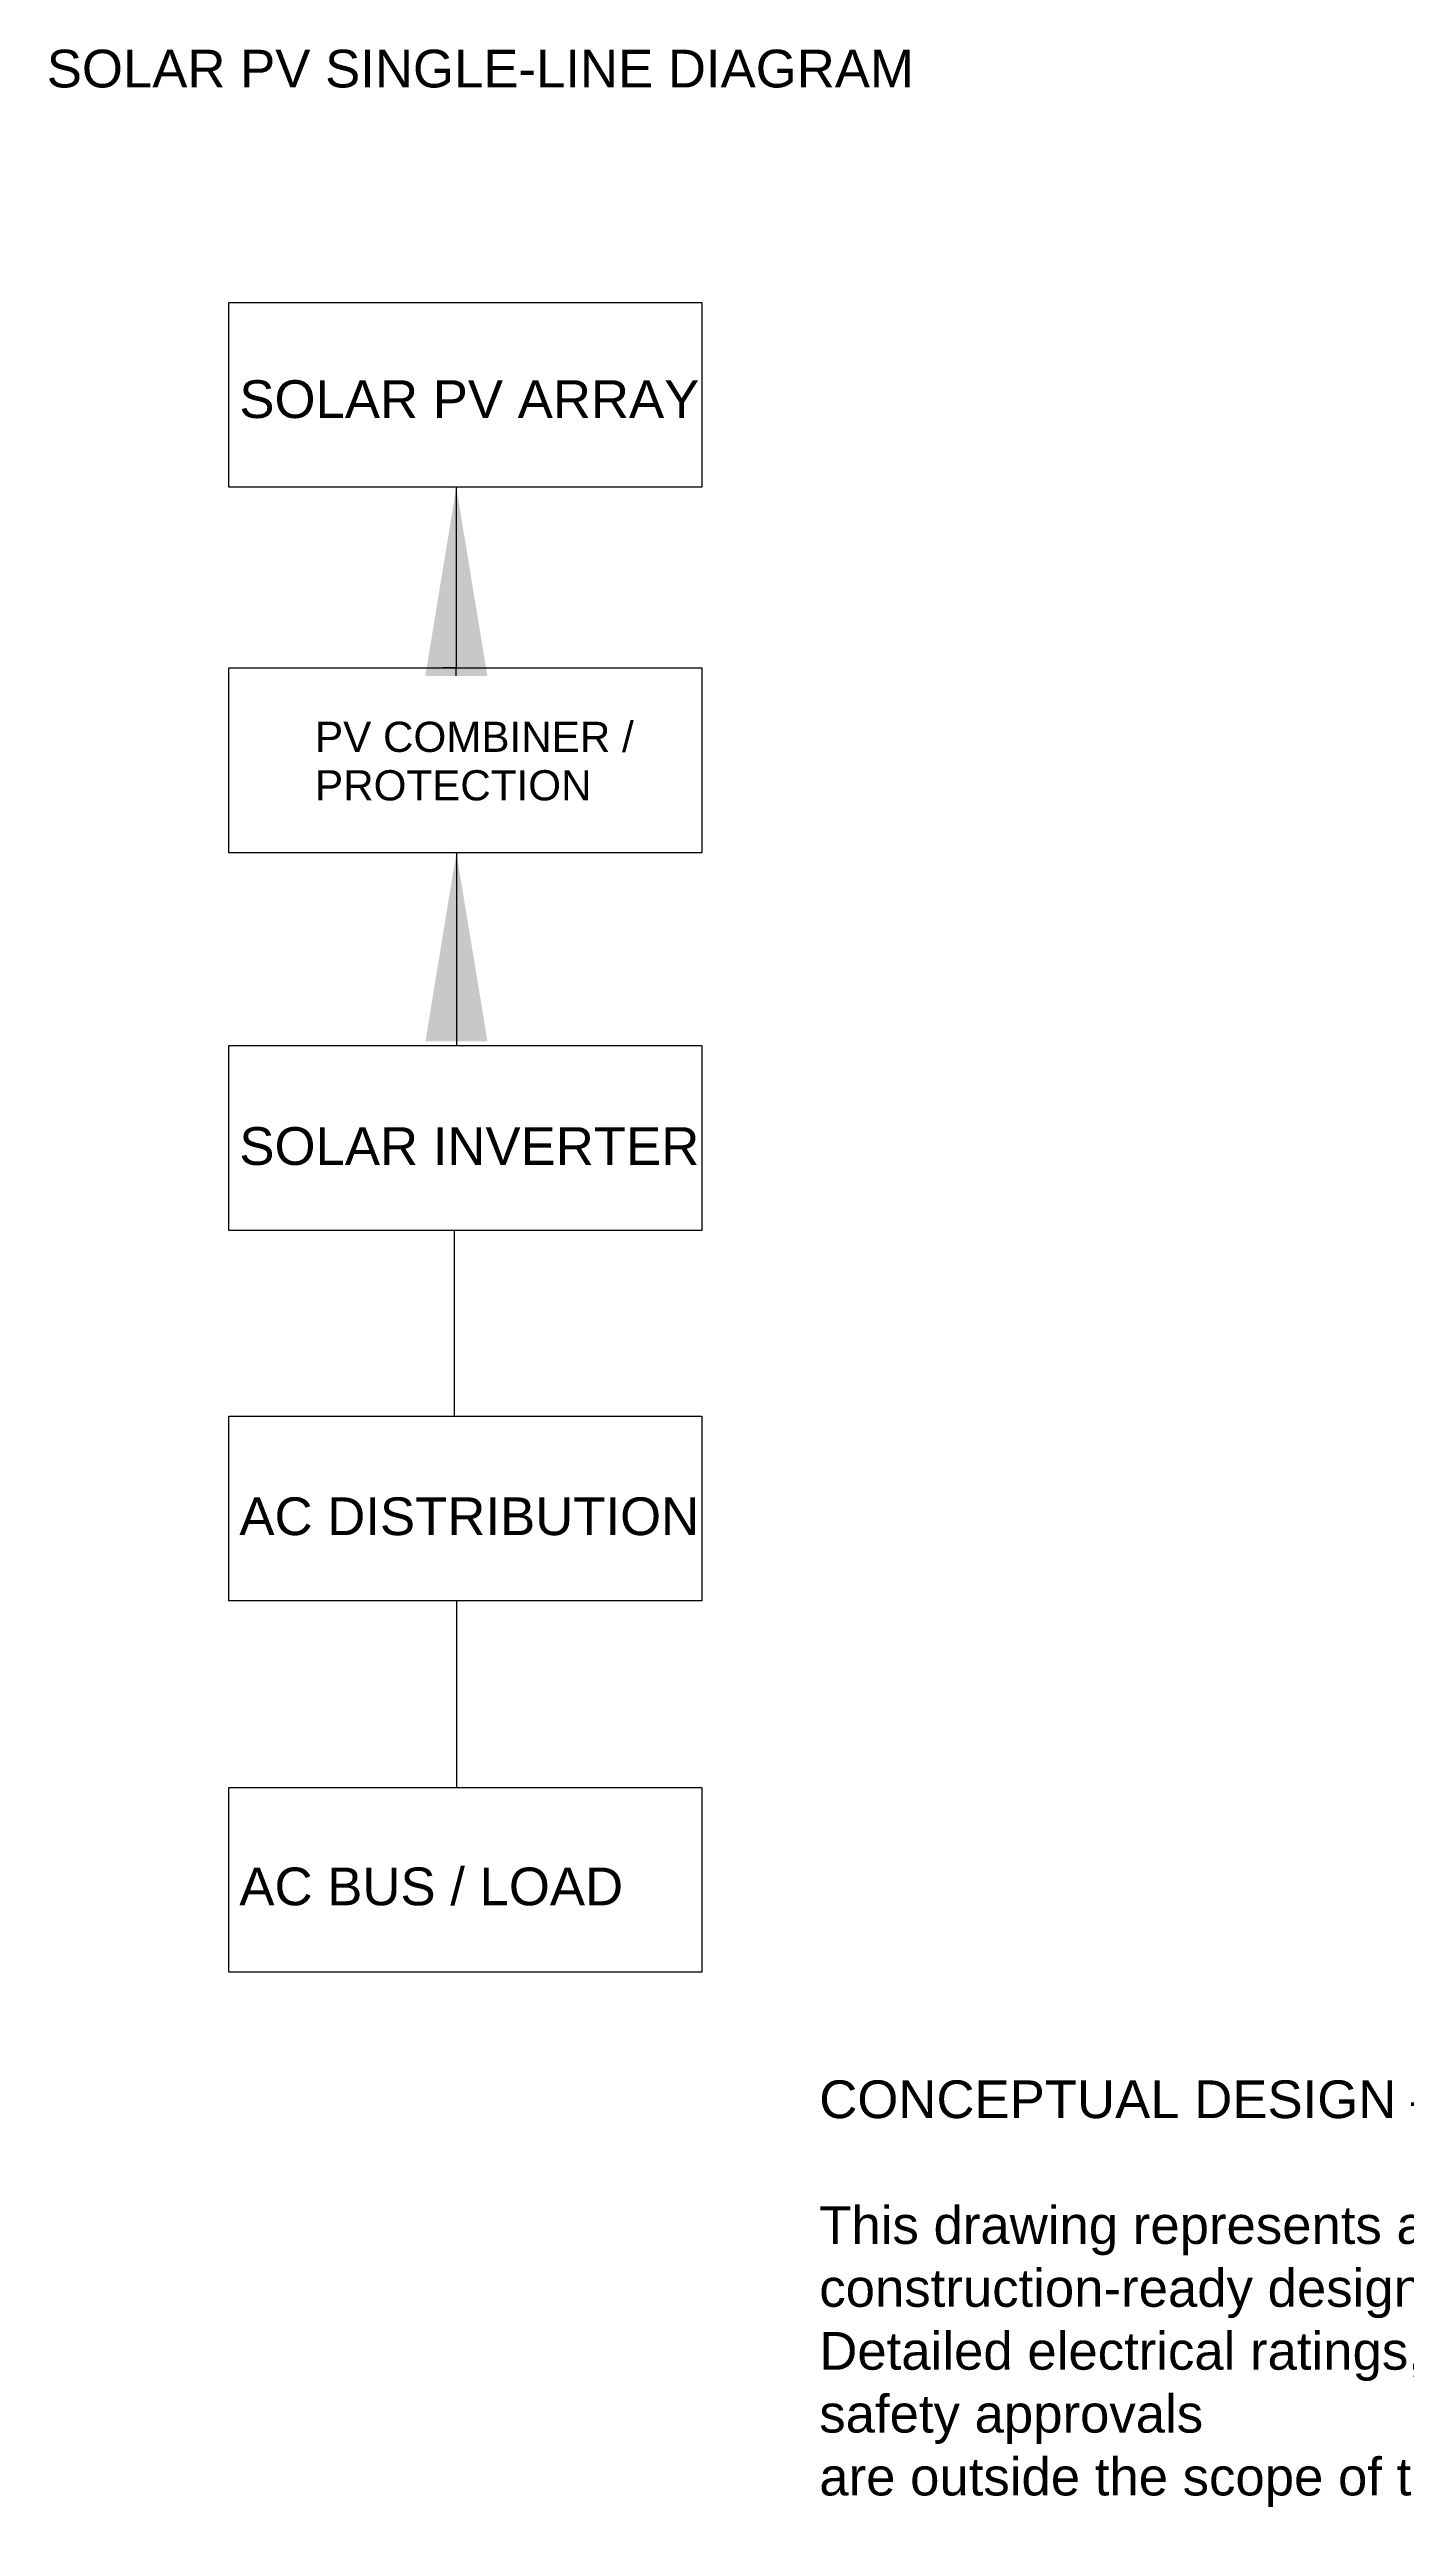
# Model space of a CAD drawing. Header units: millimetres. Extents: x 7.1 to 79.1, y -37.6 to 27.6.
# Drawn here: x 7.1 to 43.1, y -37.6 to 27.6 of the extents above; entities that cross this region are included whole.
import ezdxf
from ezdxf import colors
from ezdxf.entities.mleader import LeaderData, LeaderLine
from ezdxf.math import Vec2, Vec3

# ---------------------------------------------------------------- set-up
doc = ezdxf.new("R2010")
doc.units = ezdxf.units.MM
doc.header["$MEASUREMENT"] = 0
doc.styles.get("Standard").update_dxf_attribs({"font": 'arial.ttf'})

msp = doc.modelspace()

# ---------------------------------------------------------------- linework, layer by layer
for p, q in [((17.926, 15.938), (17.926, 11.151)), ((17.93, 6.252), (17.93, 1.139)), ((17.865, -3.76), (17.865, -8.68)), ((17.929, -13.579), (17.929, -18.527))]:
    msp.add_line(p, q)
for points in [[(11.898, 20.837), (24.433, 20.837), (24.433, 15.938), (11.898, 15.938)], [(11.898, 11.151), (24.433, 11.151), (24.433, 6.252), (11.898, 6.252)], [(11.898, 1.139), (24.433, 1.139), (24.433, -3.76), (11.898, -3.76)], [(11.898, -8.68), (24.433, -8.68), (24.433, -13.579), (11.898, -13.579)], [(11.898, -18.527), (24.433, -18.527), (24.433, -23.426), (11.898, -23.426)]]:
    msp.add_lwpolyline(points, close=True)

# ---------------------------------------------------------------- texts
for s, height, p in [('SOLAR PV SINGLE-LINE DIAGRAM', 1, (7.074, 26.537)), ('SOLAR PV ARRAY', 1, (12.177, 17.775)), ('PV COMBINER / ', 0.8, (14.182, 8.924)), ('PROTECTION', 0.8, (14.182, 7.639)), ('SOLAR INVERTER', 1, (12.177, -2.024)), ('AC DISTRIBUTION', 1, (12.177, -11.837)), ('AC BUS / LOAD', 1, (12.177, -21.649))]:
    msp.add_text(s, height=height).set_placement(p)
at = {"insert": (27.543, -26.291), "char_height": 1, "attachment_point": 1}
msp.add_mtext_dynamic_manual_height_columns('CONCEPTUAL DESIGN – FOR PORTFOLIO / LEARNING PURPOSES\\P\\PThis drawing represents a conceptual engineering project and is not a construction-ready design.\\PDetailed electrical ratings, cable sizes, protection settings, thermal calculations, and safety approvals\\Pare outside the scope of this conceptual drawing.', width=53.09781, gutter_width=5, heights=[0], dxfattribs=at)

# ---------------------------------------------------------------- leaders
ml = msp.add_multileader_mtext('Standard')
ml.set_content('', color=256)
ml.set_leader_properties()
ml.build(insert=Vec2(0, 0))
ml.multileader.update_dxf_attribs({"dogleg_length": 0.36, "arrow_head_size": 5})
ctx = ml.context
ctx.base_point, ctx.char_height, ctx.arrow_head_size, ctx.landing_gap_size, ctx.plane_origin = Vec3(17.386, 11.151), 0.18, 5, 0.09, Vec3(17.926, 15.938)
ctx.text_align_type = 2
notes = []
notes.append((ctx, [(0, (1, 1, 0), (17.926, 11.151), (-1, 0), 0.36, [(0, [(17.926, 15.938)], 0, [])])]))
ctx.mtext.insert, ctx.mtext.alignment, ctx.mtext.flow_direction = Vec3(17.476, 11.241), 3, 5
ml = msp.add_multileader_mtext('Standard')
ml.set_content('', color=256)
ml.set_leader_properties()
ml.build(insert=Vec2(0, 0))
ml.multileader.update_dxf_attribs({"dogleg_length": 0.36, "arrow_head_size": 5})
ctx = ml.context
ctx.base_point, ctx.char_height, ctx.arrow_head_size, ctx.landing_gap_size, ctx.plane_origin = Vec3(18.286, 11.151), 0.18, 5, 0.09, Vec3(17.926, 15.938)
notes.append((ctx, [(0, (1, 1, 0), (17.926, 11.151), (1, 0), 0.36, [(0, [(17.926, 15.938)], 0, [])])]))
ctx.mtext.insert, ctx.mtext.flow_direction = Vec3(18.376, 11.241), 5
ml = msp.add_multileader_mtext('Standard')
ml.set_content('', color=256)
ml.set_leader_properties()
ml.build(insert=Vec2(0, 0))
ml.multileader.update_dxf_attribs({"dogleg_length": 0.36, "arrow_head_size": 5})
ctx = ml.context
ctx.base_point, ctx.char_height, ctx.arrow_head_size, ctx.landing_gap_size, ctx.plane_origin = Vec3(18.286, 11.151), 0.18, 5, 0.09, Vec3(17.926, 15.938)
notes.append((ctx, [(0, (1, 1, 0), (17.926, 11.151), (1, 0), 0.36, [(0, [(17.926, 15.938)], 0, [])])]))
ctx.mtext.insert, ctx.mtext.flow_direction = Vec3(18.376, 11.241), 5
ml = msp.add_multileader_mtext('Standard')
ml.set_content('')
ml.set_leader_properties()
ml.build(insert=Vec2(0, 0))
ml.multileader.update_dxf_attribs({"dogleg_length": 0.36, "arrow_head_size": 5})
ctx = ml.context
ctx.base_point, ctx.char_height, ctx.arrow_head_size, ctx.landing_gap_size, ctx.plane_origin = Vec3(18.286, 11.151), 0.18, 5, 0.09, Vec3(17.926, 15.938)
notes.append((ctx, [(0, (1, 1, 0), (17.926, 11.151), (1, 0), 0.36, [(0, [(17.926, 15.938)], 0, [])])]))
ctx.mtext, ml.multileader.dxf.content_type = None, 0
ml = msp.add_multileader_mtext('Standard')
ml.set_content('')
ml.set_leader_properties()
ml.build(insert=Vec2(0, 0))
ml.multileader.update_dxf_attribs({"dogleg_length": 0.36, "arrow_head_size": 5})
ctx = ml.context
ctx.base_point, ctx.char_height, ctx.arrow_head_size, ctx.landing_gap_size, ctx.plane_origin = Vec3(18.286, 11.151), 0.18, 5, 0.09, Vec3(17.926, 15.938)
notes.append((ctx, [(0, (1, 1, 0), (17.926, 11.151), (1, 0), 0.36, [(0, [(17.926, 15.938)], 0, [])])]))
ctx.mtext, ml.multileader.dxf.content_type = None, 0
ml = msp.add_multileader_mtext('Standard')
ml.set_content('')
ml.set_leader_properties()
ml.build(insert=Vec2(0, 0))
ml.multileader.update_dxf_attribs({"dogleg_length": 0.36, "arrow_head_size": 5})
ctx = ml.context
ctx.base_point, ctx.char_height, ctx.arrow_head_size, ctx.landing_gap_size, ctx.plane_origin = Vec3(18.286, 11.151), 0.18, 5, 0.09, Vec3(17.926, 15.938)
notes.append((ctx, [(0, (1, 1, 0), (17.926, 11.151), (1, 0), 0.36, [(0, [(17.926, 15.938)], 0, [])])]))
ctx.mtext, ml.multileader.dxf.content_type = None, 0
ml = msp.add_multileader_mtext('Standard')
ml.set_content('')
ml.set_leader_properties()
ml.build(insert=Vec2(0, 0))
ml.multileader.update_dxf_attribs({"dogleg_length": 0.36, "arrow_head_size": 5})
ctx = ml.context
ctx.base_point, ctx.char_height, ctx.arrow_head_size, ctx.landing_gap_size, ctx.plane_origin = Vec3(18.286, 11.151), 0.18, 5, 0.09, Vec3(17.926, 15.938)
notes.append((ctx, [(0, (1, 1, 0), (17.926, 11.151), (1, 0), 0.36, [(0, [(17.926, 15.938)], 0, [])])]))
ctx.mtext, ml.multileader.dxf.content_type = None, 0
ml = msp.add_multileader_mtext('Standard')
ml.set_content('', color=256)
ml.set_leader_properties()
ml.build(insert=Vec2(0, 0))
ml.multileader.update_dxf_attribs({"dogleg_length": 0.36, "arrow_head_size": 5})
ctx = ml.context
ctx.base_point, ctx.char_height, ctx.arrow_head_size, ctx.landing_gap_size, ctx.plane_origin = Vec3(17.386, 11.151), 0.18, 5, 0.09, Vec3(17.926, 15.938)
ctx.text_align_type = 2
notes.append((ctx, [(0, (1, 1, 0), (17.926, 11.151), (-1, 0), 0.36, [(0, [(17.926, 15.938)], 0, [])])]))
ctx.mtext.insert, ctx.mtext.alignment, ctx.mtext.flow_direction = Vec3(17.476, 11.241), 3, 5
ml = msp.add_multileader_mtext('Standard')
ml.set_content('')
ml.set_leader_properties()
ml.build(insert=Vec2(0, 0))
ml.multileader.update_dxf_attribs({"dogleg_length": 0.36, "arrow_head_size": 5})
ctx = ml.context
ctx.base_point, ctx.char_height, ctx.arrow_head_size, ctx.landing_gap_size, ctx.plane_origin = Vec3(17.926, 11.151), 0.18, 5, 0.09, Vec3(17.926, 15.938)
notes.append((ctx, [(0, (1, 1, 0), (17.926, 11.151), (1, 0), 0.36, [(0, [(17.926, 15.938)], 0, [])])]))
ctx.mtext, ml.multileader.dxf.content_type = None, 0
ml = msp.add_multileader_mtext('Standard')
ml.set_content('')
ml.set_leader_properties()
ml.build(insert=Vec2(0, 0))
ml.multileader.update_dxf_attribs({"dogleg_length": 0.36, "arrow_head_size": 5})
ctx = ml.context
ctx.base_point, ctx.char_height, ctx.arrow_head_size, ctx.landing_gap_size, ctx.plane_origin = Vec3(18.29, 1.139), 0.18, 5, 0.09, Vec3(17.926, 6.252)
notes.append((ctx, [(0, (1, 1, 0), (17.93, 1.139), (1, 0), 0.36, [(0, [(17.926, 6.252)], 0, [])])]))
ctx.mtext, ml.multileader.dxf.content_type = None, 0
for ctx, leaders in notes:
    for number, flags, end, landing, length, lines in leaders:
        leader = LeaderData()
        leader.index, (leader.has_last_leader_line, leader.has_dogleg_vector, leader.attachment_direction) = number, flags
        leader.last_leader_point, leader.dogleg_vector, leader.dogleg_length = Vec3(end), Vec3(landing), length
        for number, points, colour, breaks in lines:
            line = LeaderLine()
            line.index, line.vertices, line.color, line.breaks = number, Vec3.list(points), colors.encode_raw_color(colour), breaks
            leader.lines.append(line)
        ctx.leaders.append(leader)

doc.saveas('drawing.dxf')
